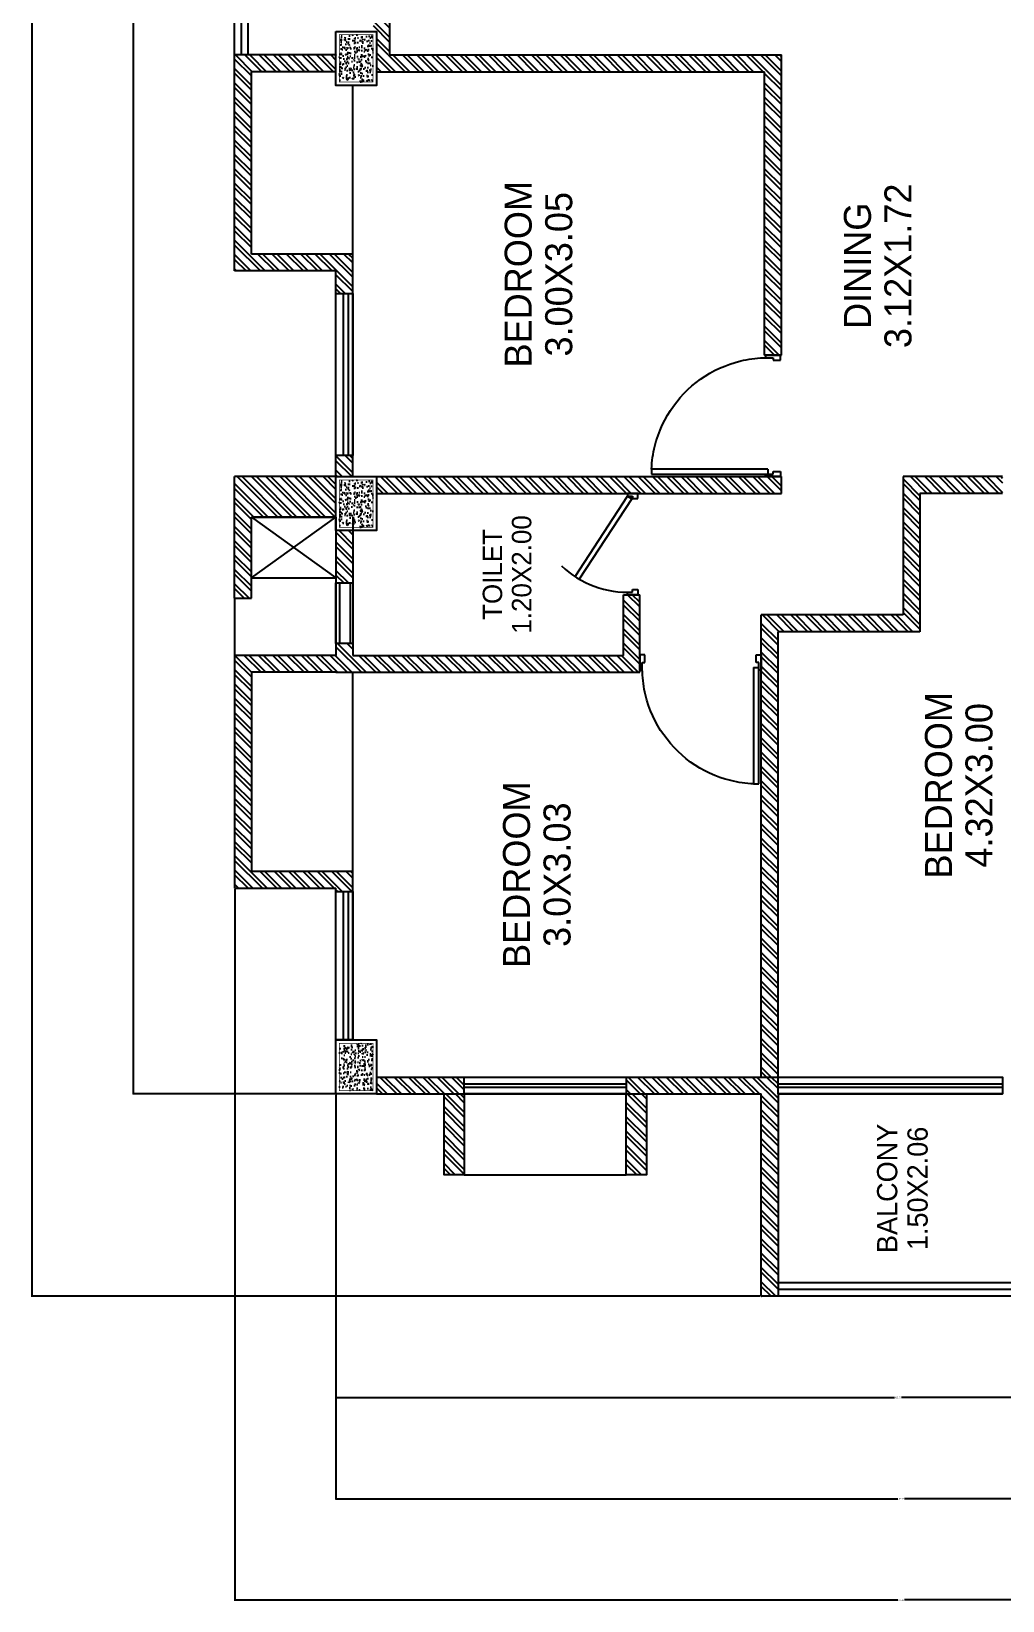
# Model space of a CAD drawing. Header units: inches. Extents: x 182687 to 187672, y -88924 to -84846.
# Drawn here: x 182741.4 to 183022.8, y -85819.1 to -85364 of the extents above; entities that cross this region are included whole.
import ezdxf
from ezdxf.enums import TextEntityAlignment as Align

# ---------------------------------------------------------------- set-up
doc = ezdxf.new("R2010")
doc.units = ezdxf.units.IN
doc.header["$MEASUREMENT"] = 0
doc.header["$PDMODE"] = 97
doc.linetypes.add('PROYECCION', pattern=[19.05, 12.7, -6.35])
doc.styles.add('DimText', font='arial.ttf')
doc.styles.add('HemBha', font='GOTHIC.TTF')
doc.dimstyles.new('RECORDED', dxfattribs={"dimtxt": 0.23, "dimasz": 0.2, "dimexe": 0.15, "dimexo": 0.3, "dimgap": 0.15, "dimtad": 0, "dimrnd": 0.005, "dimzin": 0, "dimdsep": 46, "dimtxsty": 'DimText', "dimblk1": 'ARCHTICK', "dimblk2": 'ARCHTICK', "dimsah": 1, "dimcen": 0.2, "dimdle": 0.1, "dimadec": 0, "dimazin": 0, "dimtfac": 1, "dimtofl": 0, "dimtmove": 0, "dimatfit": 3, "dimfxl": 300, "dimtolj": 1, "dimtzin": 0, "dimarcsym": 0})
pattern_1 = [(135, (181183.8516, -88790.0272), (-2.0752047, -2.0752047), []), (135, (181183.8516, -88788.6438), (-2.0752047, -2.0752047), [])]

# ---------------------------------------------------------------- blocks, each defined once
blk = doc.blocks.new('PUERTA-M-120')
at = {"color": 6}
for p, q in [((-0.075, 0.125), (-0.075, 1.275)), ((-0.075, 1.275), (-0.025, 1.275)), ((-0.025, 1.275), (-0.025, 0.125)), ((-1.2, 0), (-1.2, 0.15)), ((-1.2, 0.15), (-1.175, 0.15)), ((-1.15, 0), (-1.2, 0)), ((-1.175, 0.15), (-1.175, 0.075)), ((-1.175, 0.075), (-1.15, 0.075)), ((-1.15, 0.075), (-1.15, 0)), ((-0.075, 0.125), (-0.025, 0.125)), ((-0.025, 0.075), (-0.05, 0.075)), ((-0.05, 0.075), (-0.05, 0)), ((-0.05, 0), (0, 0)), ((0, 0.15), (-0.025, 0.15)), ((-0.025, 0.15), (-0.025, 0.075)), ((0, 0), (0, 0.15))]:
    blk.add_line(p, q, dxfattribs=at)
at = {"color": 6, "linetype": 'PROYECCION'}
blk.add_arc((-0.024, 0.125), 1.151, 92.5533, 180.6114, dxfattribs=at)
blk = doc.blocks.new('PUERTA-G-100')
at = {"color": 6}
for p, q in [((-0.848, 0.577), (-0.821, 0.618)), ((-0.052, 0.058), (-0.848, 0.577)), ((-0.821, 0.618), (-0.025, 0.1)), ((-1, 0), (-1, 0.1)), ((-1, 0.1), (-0.975, 0.1)), ((-0.95, 0), (-1, 0)), ((-0.975, 0.1), (-0.975, 0.05)), ((-0.975, 0.05), (-0.95, 0.05)), ((-0.95, 0.05), (-0.95, 0)), ((-0.025, 0.1), (-0.052, 0.058)), ((-0.025, 0.05), (-0.05, 0.05)), ((-0.05, 0.05), (-0.05, 0)), ((-0.05, 0), (0, 0)), ((0, 0.1), (-0.025, 0.1)), ((-0.025, 0.1), (-0.025, 0.05)), ((0, 0), (0, 0.1))]:
    blk.add_line(p, q, dxfattribs=at)
at = {"color": 6, "linetype": 'PROYECCION'}
blk.add_arc((-0.025, 0.1), 0.95, 136.5074, 183.0159, dxfattribs=at)
blk = doc.blocks.new('REVISED COL LAYOUT')
h = blk.add_hatch()
h.set_pattern_fill('AR-CONC', color=5, scale=10, angle=90, style=0)
h.set_pattern_definition([(140, (75218.45, -49165.96), (6.2752, 71.726), [7.5, -82.5]), (85, (75218.45, -49165.96), (-75.2192, -13.87513), [6, -66]), (190.4514, (75218.975, -49159.98), (-68.944, 57.8509), [6.374, -70.1142]), (136.1842, (75198.45, -49165.96), (16.5519, 106.7241), [11.25, -123.75]), (186.6356, (75199.83, -49157.07), (-97.4119, 93.4662), [9.561, -105.1714]), (81.1842, (75198.45, -49165.96), (-97.4119, 93.4662), [9, -99]), (111, (75203.45, -49155.96), (40.2619, 59.6907), [7.5, -82.5]), (56, (75203.45, -49155.96), (-72.515, 24.33153), [6, -66]), (161.4514, (75206.81, -49150.985), (-32.2531, 84.02224), [6.374, -70.1142]), (127.5, (75218.452, -49165.96), (-33.289385, 1.215986), [0, -65.2, 0, -67, 0, -66.25]), (97.5, (75218.45, -49165.96), (-39.44117, 26.30695), [0, -38.2, 0, -63.7, 0, -25.25]), (57.5, (75218.452, -49188.26), (2.25549, 53.38224), [0, -25, 0, -78, 0, -103.5]), (47.5, (75218.45, -49198.26), (-10.0105, 58.31862), [0, -32.5, 0, -51.8, 0, -73.5])])
h.paths.add_polyline_path([(79704, -42334), (79704, -42084), (80054, -42084), (80054, -42334)])
h = blk.add_hatch()
h.set_pattern_fill('AR-CONC', color=5, scale=10, angle=-90, style=0)
h.set_pattern_definition([(320, (88714.434, -35251.85), (-6.2752, -71.726), [7.5, -82.5]), (265, (88714.434, -35251.85), (75.2192, 13.87513), [6, -66]), (10.4514, (88713.91, -35257.825), (68.944, -57.8509), [6.374, -70.1142]), (316.1842, (88734.43, -35251.85), (-16.5519, -106.7241), [11.25, -123.75]), (6.6356, (88733.05, -35260.74), (97.4119, -93.4662), [9.561, -105.1714]), (261.1842, (88734.43, -35251.85), (97.4119, -93.4662), [9, -99]), (291, (88729.434, -35261.85), (-40.2619, -59.6907), [7.5, -82.5]), (236, (88729.434, -35261.85), (72.515, -24.33153), [6, -66]), (341.4514, (88726.08, -35266.82), (32.2531, -84.02224), [6.374, -70.1142]), (307.5, (88714.434, -35251.848), (33.289385, -1.215986), [0, -65.2, 0, -67, 0, -66.25]), (277.5, (88714.434, -35251.848), (39.44117, -26.30695), [0, -38.2, 0, -63.7, 0, -25.25]), (237.5, (88714.434, -35229.548), (-2.25549, -53.38224), [0, -25, 0, -78, 0, -103.5]), (227.5, (88714.434, -35219.55), (10.0105, -58.31862), [0, -32.5, 0, -51.8, 0, -73.5])])
h.paths.add_polyline_path([(84229, -42084), (84229, -42334), (83879, -42334), (83879, -42084)])
h = blk.add_hatch()
h.set_pattern_fill('AR-CONC', color=5, scale=10, angle=-90, style=0)
h.set_pattern_definition([(320, (92014.434, -35251.85), (-6.2752, -71.726), [7.5, -82.5]), (265, (92014.434, -35251.85), (75.2192, 13.87513), [6, -66]), (10.4514, (92013.91, -35257.825), (68.944, -57.8509), [6.374, -70.1142]), (316.1842, (92034.43, -35251.85), (-16.5519, -106.7241), [11.25, -123.75]), (6.6356, (92033.05, -35260.74), (97.4119, -93.4662), [9.561, -105.1714]), (261.1842, (92034.43, -35251.85), (97.4119, -93.4662), [9, -99]), (291, (92029.434, -35261.85), (-40.2619, -59.6907), [7.5, -82.5]), (236, (92029.434, -35261.85), (72.515, -24.33153), [6, -66]), (341.4514, (92026.08, -35266.82), (32.2531, -84.02224), [6.374, -70.1142]), (307.5, (92014.434, -35251.848), (33.289385, -1.215986), [0, -65.2, 0, -67, 0, -66.25]), (277.5, (92014.434, -35251.848), (39.44117, -26.30695), [0, -38.2, 0, -63.7, 0, -25.25]), (237.5, (92014.434, -35229.548), (-2.25549, -53.38224), [0, -25, 0, -78, 0, -103.5]), (227.5, (92014.434, -35219.55), (10.0105, -58.31862), [0, -32.5, 0, -51.8, 0, -73.5])])
h.paths.add_polyline_path([(87529, -42084), (87529, -42334), (87179, -42334), (87179, -42084)])
at = {"color": 5}
for points in [[(79679, -42359), (79679, -42059), (80079, -42059), (80079, -42359)], [(84254, -42059), (84254, -42359), (83854, -42359), (83854, -42059)], [(87554, -42059), (87554, -42359), (87154, -42359), (87154, -42059)]]:
    blk.add_lwpolyline(points, close=True, dxfattribs=at)
at = {"color": 5, "const_width": 5}
for points in [[(79704, -42334), (79704, -42084), (80054, -42084), (80054, -42334)], [(84229, -42084), (84229, -42334), (83879, -42334), (83879, -42084)], [(87529, -42084), (87529, -42334), (87179, -42334), (87179, -42084)]]:
    blk.add_lwpolyline(points, close=True, dxfattribs=at)
blk = doc.blocks.new('_ArchTick')
at = {"color": 0, "linetype": 'ByBlock', "const_width": 0.15}
blk.add_lwpolyline([(-0.5, -0.5), (0.5, 0.5)], dxfattribs=at)
blk = doc.blocks.new('*D35')
at = {"color": 0, "lineweight": -2, "transparency": 16777216}
for p, q in [((182829.33, -84910.68), (182770.79, -84910.68)), ((182770.94, -84910.58), (182770.94, -85290.44)), ((182770.94, -85672.26), (182770.94, -85292.4)), ((182829.33, -85672.16), (182770.79, -85672.16))]:
    blk.add_line(p, q, dxfattribs=at)
at = {"layer": 'Defpoints', "color": 0, "transparency": 16777216}
for p in [(182829.63, -84910.68), (182770.94, -85672.16), (182829.63, -85672.16)]:
    blk.add_point(p, dxfattribs=at)
at = {"color": 0, "lineweight": -2, "transparency": 16777216, "xscale": 0.2000000029802322, "yscale": 0.2000000029802322, "zscale": 0.2000000029802322}
for p, rotation in [((182770.94, -84910.68), 90), ((182770.94, -85672.16), 270)]:
    blk.add_blockref('_ArchTick', p, dxfattribs=dict(at, rotation=rotation))
at = {"color": 0, "transparency": 16777216, "insert": (182770.94, -85291.42), "char_height": 0.23, "attachment_point": 5, "rotation": 90, "style": 'DimText'}
blk.add_mtext('\\A1;{\\H1.7391x;761.48}', dxfattribs=at)
blk = doc.blocks.new('*D36')
at = {"color": 0, "lineweight": -2, "transparency": 16777216}
for p, q in [((182829.63, -85672.46), (182829.63, -85760.35)), ((183155.4, -85672.46), (183155.4, -85760.35)), ((182829.53, -85760.2), (182991.54, -85760.2)), ((183155.5, -85760.2), (182993.5, -85760.2))]:
    blk.add_line(p, q, dxfattribs=at)
at = {"layer": 'Defpoints', "color": 0, "transparency": 16777216}
for p in [(182829.63, -85672.16), (183155.4, -85672.16), (183155.4, -85760.2)]:
    blk.add_point(p, dxfattribs=at)
at = {"color": 0, "lineweight": -2, "transparency": 16777216, "xscale": 0.2000000029802322, "yscale": 0.2000000029802322, "zscale": 0.2000000029802322, "rotation": 180}
blk.add_blockref('_ArchTick', (182829.63, -85760.2), dxfattribs=at)
at = {"color": 0, "lineweight": -2, "transparency": 16777216, "xscale": 0.2000000029802322, "yscale": 0.2000000029802322, "zscale": 0.2000000029802322}
blk.add_blockref('_ArchTick', (183155.4, -85760.2), dxfattribs=at)
at = {"color": 0, "transparency": 16777216, "insert": (182992.52, -85760.2), "char_height": 0.23, "attachment_point": 5, "style": 'DimText'}
blk.add_mtext('\\A1;{\\H1.7391x;325.76}', dxfattribs=at)
blk = doc.blocks.new('*D37')
at = {"color": 0, "lineweight": -2, "transparency": 16777216}
for p, q in [((182799.99, -84910.68), (182741.44, -84910.68)), ((182741.59, -84910.58), (182741.59, -85287.38)), ((182741.59, -85730.95), (182741.59, -85289.34)), ((182952.6, -85730.85), (182741.44, -85730.85))]:
    blk.add_line(p, q, dxfattribs=at)
at = {"layer": 'Defpoints', "color": 0, "transparency": 16777216}
for p in [(182800.29, -84910.68), (182741.59, -85730.85), (182952.9, -85730.85)]:
    blk.add_point(p, dxfattribs=at)
at = {"color": 0, "lineweight": -2, "transparency": 16777216, "xscale": 0.2000000029802322, "yscale": 0.2000000029802322, "zscale": 0.2000000029802322}
for p, rotation in [((182741.59, -84910.68), 90), ((182741.59, -85730.85), 270)]:
    blk.add_blockref('_ArchTick', p, dxfattribs=dict(at, rotation=rotation))
at = {"color": 0, "transparency": 16777216, "insert": (182741.59, -85288.36), "char_height": 0.23, "attachment_point": 5, "rotation": 90, "style": 'DimText'}
blk.add_mtext('\\A1;{\\H1.7391x;820.18}', dxfattribs=at)
blk = doc.blocks.new('*D39')
at = {"color": 0, "lineweight": -2, "transparency": 16777216}
for p, q in [((182829.63, -85701.8), (182829.63, -85789.7)), ((183202.35, -85701.8), (183202.35, -85789.7)), ((182829.53, -85789.55), (182992.5, -85789.55)), ((183202.45, -85789.55), (182994.46, -85789.55))]:
    blk.add_line(p, q, dxfattribs=at)
at = {"layer": 'Defpoints', "color": 0, "transparency": 16777216}
for p in [(182829.63, -85701.5), (183202.35, -85701.5), (183202.35, -85789.55)]:
    blk.add_point(p, dxfattribs=at)
at = {"color": 0, "lineweight": -2, "transparency": 16777216, "xscale": 0.2000000029802322, "yscale": 0.2000000029802322, "zscale": 0.2000000029802322, "rotation": 180}
blk.add_blockref('_ArchTick', (182829.63, -85789.55), dxfattribs=at)
at = {"color": 0, "lineweight": -2, "transparency": 16777216, "xscale": 0.2000000029802322, "yscale": 0.2000000029802322, "zscale": 0.2000000029802322}
blk.add_blockref('_ArchTick', (183202.35, -85789.55), dxfattribs=at)
at = {"color": 0, "transparency": 16777216, "insert": (182993.48, -85789.55), "char_height": 0.23, "attachment_point": 5, "style": 'DimText'}
blk.add_mtext('\\A1;{\\H1.7391x;372.72}', dxfattribs=at)
blk = doc.blocks.new('*D40')
at = {"color": 0, "lineweight": -2, "transparency": 16777216}
for p, q in [((182800.29, -85612.78), (182800.29, -85819.04)), ((183231.7, -85701.8), (183231.7, -85819.04)), ((182800.19, -85818.89), (182992.49, -85818.89)), ((183231.8, -85818.89), (182994.46, -85818.89))]:
    blk.add_line(p, q, dxfattribs=at)
at = {"layer": 'Defpoints', "color": 0, "transparency": 16777216}
for p in [(182800.29, -85612.48), (183231.7, -85701.5), (183231.7, -85818.89)]:
    blk.add_point(p, dxfattribs=at)
at = {"color": 0, "lineweight": -2, "transparency": 16777216, "xscale": 0.2000000029802322, "yscale": 0.2000000029802322, "zscale": 0.2000000029802322, "rotation": 180}
blk.add_blockref('_ArchTick', (182800.29, -85818.89), dxfattribs=at)
at = {"color": 0, "lineweight": -2, "transparency": 16777216, "xscale": 0.2000000029802322, "yscale": 0.2000000029802322, "zscale": 0.2000000029802322}
blk.add_blockref('_ArchTick', (183231.7, -85818.89), dxfattribs=at)
at = {"color": 0, "transparency": 16777216, "insert": (182993.48, -85818.89), "char_height": 0.23, "attachment_point": 5, "style": 'DimText'}
blk.add_mtext('\\A1;{\\H1.7391x;431.42}', dxfattribs=at)

msp = doc.modelspace()

# ---------------------------------------------------------------- hatches: boundary and pattern name
h = msp.add_hatch()
h.set_pattern_fill('ANSI32', color=256, scale=7.826087, angle=90)
h.set_pattern_definition(pattern_1)
h.paths.add_polyline_path([(182800.287, -85260.288), (182800.287, -85265.179), (182829.635, -85265.179), (182829.635, -85260.288)])
h.paths.add_polyline_path([(182834.526, -85260.288), (182829.635, -85260.288), (182829.635, -85265.179), (182840.396, -85265.179), (182840.396, -85279.379), (182845.287, -85279.379), (182845.287, -85265.179), (182873.656, -85265.179), (182873.656, -85260.288)])
h.paths.add_polyline_path([(182840.396, -85349.804), (182840.396, -85364.003), (182841.374, -85364.003), (182841.374, -85370.832), (182845.287, -85370.851), (182845.287, -85349.804)])
h.paths.add_polyline_path([(182800.287, -85183.006), (182800.287, -85224.093), (182805.178, -85224.093), (182805.178, -85194.745), (182829.635, -85194.745), (182829.635, -85183.006)])
h.paths.add_polyline_path([(182829.635, -85194.745), (182829.635, -85213.341), (182834.526, -85213.341), (182834.526, -85194.745)])
h.paths.add_polyline_path([(182829.635, -85162.457), (182829.635, -85183.006), (182834.526, -85183.006), (182834.526, -85162.457)])
h.paths.add_polyline_path([(182829.635, -85094.962), (182829.635, -85115.51), (182834.526, -85115.51), (182834.526, -85094.962)])
h.paths.add_polyline_path([(182805.178, -85083.223), (182805.178, -85053.875), (182800.287, -85053.875), (182800.287, -85094.962), (182829.635, -85094.962), (182829.635, -85083.223)])
h.paths.add_polyline_path([(182845.287, -85090.071), (182845.287, -85094.962), (182963.656, -85094.962), (182963.656, -85090.071)])
h.paths.add_polyline_path([(182845.287, -85183.006), (182845.287, -85187.897), (182908.874, -85187.897), (182908.874, -85183.006)])
h.paths.add_polyline_path([(182908.874, -85253.44), (182908.874, -85265.179), (182913.765, -85265.179), (182913.765, -85253.44)])
h.paths.add_polyline_path([(182963.656, -85090.071), (182963.656, -85094.962), (182981.754, -85094.962), (182981.754, -85090.071)])
h.paths.add_polyline_path([(182829.635, -85056.725), (182829.635, -85083.223), (182834.526, -85083.223), (182834.526, -85056.725)])
h.paths.add_polyline_path([(182794.417, -84980.506), (182794.417, -84985.397), (182829.635, -84985.397), (182829.635, -84980.506)])
h.paths.add_polyline_path([(182794.417, -84910.677), (182794.417, -84915.569), (182829.635, -84915.569), (182829.635, -84910.677)])
h.paths.add_polyline_path([(182905.939, -84875.46), (182905.939, -84910.677), (182910.83, -84910.677), (182910.83, -84880.351), (182963.656, -84880.351), (182963.656, -84910.677), (182968.548, -84910.677), (182968.548, -84875.46)])
h.paths.add_polyline_path([(182899.087, -84910.677), (182899.087, -84915.569), (182910.83, -84915.569), (182910.83, -84910.677)])
h.paths.add_polyline_path([(182845.287, -84910.677), (182845.287, -84915.569), (182852.139, -84915.569), (182852.139, -84910.677)])
h.paths.add_polyline_path([(182829.635, -85018.467), (182829.635, -85032.353), (182829.635, -85039.125), (182834.526, -85039.125), (182834.526, -85037.245), (182928.439, -85037.245), (182928.439, -85032.353), (182834.526, -85032.353), (182834.526, -85018.467)])
h.paths.add_polyline_path([(182829.635, -84922.416), (182829.635, -84936.303), (182834.526, -84936.303), (182834.526, -84922.416)])
h.paths.add_polyline_path([(182963.656, -84922.416), (182963.656, -85032.353), (182963.656, -85037.245), (182968.548, -85037.245), (182968.548, -84922.416)])
h.paths.add_polyline_path([(182916.7, -85037.245), (182916.702, -85048.984), (182916.7, -85060.723), (182921.591, -85060.723), (182921.591, -85037.245)])
h.paths.add_polyline_path([(183078.113, -84910.677), (183078.113, -85016.721), (183083.004, -85016.721), (183083.004, -84915.569), (183120.178, -84915.569), (183120.178, -84910.677)])
h.paths.add_polyline_path([(183057.57, -84875.46), (183057.57, -84910.677), (183063.439, -84910.677), (183063.439, -84875.46)])
h.paths.add_polyline_path([(183046.315, -84910.677), (183046.315, -84915.569), (183078.113, -84915.569), (183078.113, -84910.677)])
h.paths.add_polyline_path([(182979.309, -84910.677), (182979.309, -84915.569), (182987.628, -84915.569), (182987.628, -84910.677)])
h = msp.add_hatch()
h.set_pattern_fill('ANSI32', color=256, scale=7.826087, angle=90)
h.set_pattern_definition(pattern_1)
h.paths.add_polyline_path([(182952.896, -85533.243), (182952.896, -85667.264), (182957.787, -85667.264), (182957.787, -85538.134), (182998.874, -85538.134), (182998.874, -85498.025), (183022.841, -85498.025), (183022.841, -85493.134), (182993.983, -85493.134), (182993.983, -85533.243)])
h.paths.add_polyline_path([(183074.2, -85493.134), (183074.2, -85620.308), (183079.091, -85620.308), (183150.504, -85620.308), (183150.504, -85663.156), (183155.396, -85663.156), (183155.396, -85615.416), (183079.091, -85615.416), (183079.091, -85498.025), (183079.091, -85493.134)])
h.paths.add_polyline_path([(183033.602, -85672.156), (183033.602, -85701.503), (183079.091, -85701.503), (183079.091, -85672.156), (183074.2, -85672.156), (183074.2, -85696.612), (183038.493, -85696.612), (183038.493, -85672.156)])
h.paths.add_polyline_path([(183139.743, -85672.156), (183139.743, -85696.612), (183110.396, -85696.612), (183110.396, -85701.503), (183139.743, -85701.503), (183151.483, -85701.503), (183155.396, -85701.503), (183155.396, -85672.156)])
h.paths.add_polyline_path([(183202.352, -85615.416), (183202.352, -85620.308), (183231.7, -85620.308), (183231.7, -85615.416)])
h.paths.add_polyline_path([(183197.461, -85606.607), (183197.461, -85615.416), (183197.461, -85620.308), (183202.352, -85620.308), (183202.352, -85606.607)])
h.paths.add_polyline_path([(183197.461, -85550.851), (183197.461, -85559.66), (183202.352, -85559.66), (183202.352, -85555.743), (183202.352, -85550.851)])
h.paths.add_polyline_path([(183202.352, -85550.851), (183202.352, -85555.743), (183231.7, -85555.743), (183231.7, -85499.003), (183231.7, -85463.786), (183226.809, -85463.786), (183226.809, -85493.134), (183202.352, -85493.134), (183202.352, -85498.025), (183226.809, -85498.025), (183226.809, -85550.851)])
h.paths.add_polyline_path([(183155.396, -85493.134), (183155.396, -85498.025), (183197.461, -85498.025), (183202.352, -85498.025), (183202.352, -85493.134), (183202.352, -85471.194), (183197.461, -85471.194), (183197.461, -85493.134)])
h.paths.add_polyline_path([(183101.591, -85441.286), (183096.7, -85441.286), (183096.7, -85446.177), (183197.461, -85446.177), (183197.461, -85453.595), (183202.352, -85453.595), (183202.352, -85441.286)])
h.paths.add_polyline_path([(183197.461, -85430.036), (183197.461, -85441.286), (183202.352, -85441.286), (183202.352, -85430.036)])
h.paths.add_polyline_path([(183155.396, -85365.96), (183155.396, -85370.851), (183197.461, -85370.851), (183197.461, -85383.089), (183202.352, -85383.089), (183202.352, -85365.96)])
h.paths.add_polyline_path([(183096.7, -85365.96), (183096.7, -85406.069), (183101.591, -85406.069), (183101.591, -85370.851), (183126.048, -85370.851), (183126.048, -85365.96)])
h.paths.add_polyline_path([(183116.265, -85475.525), (183116.265, -85493.134), (183116.265, -85498.025), (183126.048, -85498.025), (183126.048, -85493.134), (183121.156, -85493.134), (183121.156, -85475.525)])
h.paths.add_polyline_path([(183155.396, -85615.416), (183155.396, -85620.308), (183168.113, -85620.308), (183168.113, -85615.416)])
h = msp.add_hatch()
h.set_pattern_fill('ANSI32', color=256, scale=7.826087, angle=90)
h.set_pattern_definition(pattern_1)
h.paths.add_polyline_path([(182800.287, -85544.982), (182800.287, -85612.482), (182829.635, -85612.482), (182829.635, -85607.59), (182805.178, -85607.59), (182805.178, -85549.873), (182829.635, -85549.873), (182829.635, -85544.982)])
h.paths.add_polyline_path([(182829.635, -85541.57), (182829.635, -85544.982), (182829.635, -85549.873), (182917.678, -85549.873), (182917.678, -85527.373), (182912.983, -85527.373), (182912.983, -85544.983), (182901.243, -85544.981), (182871.622, -85544.981), (182871.622, -85544.982), (182884.873, -85544.982), (182884.873, -85544.98), (182871.622, -85544.983), (182834.526, -85544.982), (182834.526, -85541.57)])
h.paths.add_polyline_path([(182829.635, -85508.786), (182829.635, -85523.971), (182834.526, -85523.971), (182834.526, -85508.786)])
h.paths.add_polyline_path([(182800.287, -85493.134), (182800.287, -85528.351), (182805.178, -85528.351), (182805.178, -85504.873), (182829.635, -85504.873), (182829.635, -85493.134)])
h.paths.add_polyline_path([(182829.635, -85607.59), (182829.635, -85613.469), (182834.526, -85613.469), (182834.526, -85607.59)])
h.paths.add_polyline_path([(182841.374, -85493.134), (182841.374, -85498.025), (182958.765, -85498.025), (182958.765, -85493.134), (182953.874, -85493.134)])
h.paths.add_polyline_path([(182829.635, -85487.003), (182829.635, -85493.134), (182834.526, -85493.134), (182834.526, -85487.003)])
h.paths.add_polyline_path([(182829.635, -85428.569), (182829.635, -85440.056), (182834.526, -85440.056), (182834.526, -85428.569)])
h.paths.add_polyline_path([(182805.178, -85428.569), (182805.178, -85375.743), (182829.635, -85375.743), (182829.635, -85370.851), (182800.287, -85370.851), (182800.287, -85375.743), (182800.287, -85433.46), (182829.635, -85433.46), (182829.635, -85428.569)])
h.paths.add_polyline_path([(182841.374, -85370.851), (182841.374, -85375.743), (182953.874, -85375.743), (182953.874, -85445.199), (182953.874, -85457.916), (182958.765, -85457.916), (182958.765, -85450.09), (182958.765, -85370.851)])
h.paths.add_polyline_path([(182841.374, -85667.264), (182841.374, -85672.156), (182866.828, -85672.143), (182866.828, -85667.277)])
h.paths.add_polyline_path([(182913.765, -85667.264), (182913.765, -85672.156), (182952.896, -85672.156), (182952.896, -85730.851), (182957.787, -85730.851), (182957.787, -85667.264)])
h = msp.add_hatch()
h.set_pattern_fill('ANSI32', color=256, scale=7.826087, angle=90)
h.set_pattern_definition([(135, (184076.6587, -87382.5936), (-2.0752047, -2.0752047), []), (135, (184076.6587, -87381.21), (-2.0752047, -2.0752047), [])])
h.paths.add_polyline_path([(182860.959, -85672.156), (182860.959, -85695.634), (182866.828, -85695.634), (182866.828, -85672.156)])
h.paths.add_polyline_path([(182913.765, -85672.156), (182913.765, -85695.634), (182919.635, -85695.634), (182919.635, -85672.156)])

# ---------------------------------------------------------------- linework, layer by layer
for p, q in [((182800.287, -85370.851), (182800.287, -85265.179)), ((182802.243, -85370.851), (182802.243, -85265.179)), ((182804.2, -85370.851), (182804.2, -85265.179)), ((182845.287, -85370.851), (182845.287, -85265.179)), ((182829.635, -85370.851), (182800.287, -85370.851)), ((182800.287, -85375.743), (182800.287, -85370.851)), ((182845.287, -85370.851), (182958.765, -85370.851)), ((182958.765, -85450.09), (182958.765, -85370.851)), ((182800.287, -85433.46), (182800.287, -85375.743)), ((182805.178, -85428.569), (182805.178, -85375.743)), ((182829.635, -85375.743), (182805.178, -85375.743)), ((182834.526, -85428.569), (182834.526, -85379.656)), ((182841.374, -85375.743), (182953.874, -85375.743)), ((182953.874, -85445.199), (182953.874, -85375.743)), ((182834.526, -85428.569), (182805.178, -85428.569)), ((182834.526, -85493.134), (182834.526, -85428.569)), ((182829.635, -85433.46), (182800.287, -85433.46)), ((182829.635, -85493.134), (182829.635, -85433.46)), ((182953.874, -85457.916), (182953.874, -85445.199)), ((182958.765, -85457.916), (182958.765, -85450.09)), ((182953.874, -85457.916), (182958.765, -85457.916)), ((182800.287, -85528.351), (182800.287, -85493.134)), ((182829.635, -85493.134), (182800.287, -85493.134)), ((182841.374, -85493.134), (182953.874, -85493.134)), ((182953.874, -85493.134), (182958.765, -85493.134)), ((182958.765, -85498.025), (182958.765, -85493.134)), ((182993.983, -85493.134), (182993.983, -85533.243)), ((183022.841, -85493.134), (182993.983, -85493.134)), ((182841.374, -85498.025), (182958.765, -85498.025)), ((182998.874, -85498.025), (182998.874, -85538.134)), ((183022.841, -85498.025), (182998.874, -85498.025)), ((182829.635, -85504.873), (182805.178, -85504.873)), ((182805.178, -85528.351), (182805.178, -85504.873)), ((182805.178, -85504.873), (182829.635, -85504.873)), ((182805.178, -85504.873), (182829.635, -85522.482)), ((182805.178, -85522.482), (182829.635, -85504.873)), ((182829.635, -85504.873), (182829.635, -85544.982)), ((182834.526, -85504.873), (182834.526, -85544.982)), ((182805.178, -85522.482), (182829.635, -85522.482)), ((182800.287, -85528.351), (182805.178, -85528.351)), ((182800.287, -85528.351), (182800.287, -85544.982)), ((182912.983, -85544.982), (182912.983, -85527.373)), ((182912.983, -85527.373), (182917.678, -85527.373)), ((182917.678, -85549.873), (182917.678, -85527.373)), ((182952.896, -85667.264), (182952.896, -85533.243)), ((182993.983, -85533.243), (182952.896, -85533.243)), ((182957.787, -85667.264), (182957.787, -85538.134)), ((182998.874, -85538.134), (182957.787, -85538.134)), ((182829.635, -85544.982), (182800.287, -85544.982)), ((182800.287, -85544.982), (182800.287, -85612.482)), ((182834.526, -85544.982), (182912.983, -85544.982)), ((182829.635, -85549.873), (182805.178, -85549.873)), ((182805.178, -85549.873), (182805.178, -85607.59)), ((182829.635, -85549.873), (182917.678, -85549.873)), ((182834.526, -85607.59), (182834.526, -85549.873)), ((182805.178, -85607.59), (182834.526, -85607.59)), ((182834.526, -85656.503), (182834.526, -85607.59)), ((182800.287, -85612.482), (182829.635, -85612.482)), ((182829.635, -85656.503), (182829.635, -85612.482)), ((182841.374, -85667.264), (183022.841, -85667.264)), ((182841.374, -85672.156), (182952.896, -85672.156)), ((182866.828, -85672.156), (182913.765, -85672.156)), ((182952.896, -85730.851), (182952.896, -85672.156)), ((182957.787, -85672.156), (183022.841, -85672.156)), ((182957.787, -85672.156), (182957.787, -85730.851)), ((182866.828, -85695.634), (182913.765, -85695.634)), ((183034.58, -85726.938), (182957.787, -85726.938)), ((183036.537, -85728.895), (182957.787, -85728.895)), ((183038.493, -85730.851), (182952.896, -85730.851))]:
    msp.add_line(p, q)
for points in [[(182829.635, -85487.003), (182829.635, -85440.056), (182834.526, -85440.056), (182834.526, -85487.003)], [(182831.806, -85487.003), (182831.806, -85440.056), (182833.156, -85440.056), (182833.156, -85487.003)], [(182829.635, -85541.57), (182829.635, -85523.971), (182834.526, -85523.971), (182834.526, -85541.57)], [(182830.788, -85541.57), (182830.788, -85523.971), (182833.779, -85523.971), (182833.779, -85541.57)], [(182829.635, -85656.503), (182829.635, -85613.469), (182834.526, -85613.469), (182834.526, -85656.503)], [(182831.806, -85656.503), (182831.806, -85613.469), (182833.156, -85613.469), (182833.156, -85656.503)], [(182866.828, -85672.156), (182866.828, -85667.264), (182913.765, -85667.264), (182913.765, -85672.156)], [(182866.828, -85670.249), (182866.828, -85669.221), (182913.765, -85669.221), (182913.765, -85670.249)], [(182957.787, -85672.156), (182957.787, -85667.264), (183022.841, -85667.264), (183022.841, -85672.156)], [(182957.787, -85670.249), (182957.787, -85669.221), (183022.841, -85669.221), (183022.841, -85670.249)]]:
    msp.add_lwpolyline(points, close=True)
for points in [[(182866.828, -85672.156), (182866.828, -85695.634), (182860.959, -85695.634), (182860.959, -85672.156)], [(182919.635, -85672.156), (182919.635, -85695.634), (182913.765, -85695.634), (182913.765, -85672.156)]]:
    msp.add_lwpolyline(points)

# ---------------------------------------------------------------- block references
for name, p, xscale, yscale, zscale, rotation in [('REVISED COL LAYOUT', (181183.852, -88790.027), 0.03913043478082616, 0.03913043478082616, 0.03913043478082616, 90), ('PUERTA-M-120', (182958.521, -85493.134), -29.34782608561956, 29.34782608561956, 29.34782608561956, 90), ('PUERTA-G-100', (182917.095, -85498.025), 29.34782608561951, 29.34782608561951, 29.34782608561951, 90), ('PUERTA-M-120', (182952.896, -85544.833), -29.34782608561956, 29.34782608561956, 29.34782608561956, 180)]:
    msp.add_blockref(name, p, dxfattribs=dict(xscale=xscale, yscale=yscale, zscale=zscale, rotation=rotation))

# ---------------------------------------------------------------- texts
at = {"style": 'HemBha'}
for s, height, p in [('BEDROOM', 7.8261, (182886.374, -85434.438)), ('3.00X3.05', 7.8261, (182898.113, -85434.438)), ('3.12X1.72', 7.8261, (182996.428, -85431.993)), ('DINING', 7.8261, (182984.689, -85431.993)), ('1.20X2.00', 5.6348, (182886.262, -85521.495)), ('TOILET', 5.6348, (182877.81, -85521.495)), ('BEDROOM', 7.8261, (183008.167, -85582.645)), ('4.32X3.00', 7.8261, (183019.906, -85582.645)), ('BEDROOM', 7.8261, (182885.885, -85608.569)), ('3.0X3.03', 7.8261, (182897.624, -85608.569)), ('BALCONY', 5.8696, (182992.323, -85699.547)), ('1.50X2.06', 5.8696, (183001.127, -85699.547))]:
    msp.add_text(s, height=height, rotation=90, dxfattribs=at).set_placement(p, align=Align.CENTER)

# ---------------------------------------------------------------- dimensions: what is measured, and where the dimension line sits
for base, p1, p2, angle, picture, middle in [((182741.591, -85730.851), (182800.287, -84910.677), (182952.896, -85730.851), 90, '*D37', (182741.591, -85288.358)), ((183231.7, -85818.895), (182800.287, -85612.482), (183231.7, -85701.503), 180, '*D40', (182993.478, -85818.895)), ((183202.352, -85789.547), (182829.635, -85701.503), (183202.352, -85701.503), 180, '*D39', (182993.478, -85789.547))]:
    dim = msp.add_linear_dim(base=base, p1=p1, p2=p2, angle=angle, text='{\\H1.7391x;<>}', dimstyle='RECORDED')
    dim.commit()
    dim.dimension.update_dxf_attribs({"geometry": picture, "text_midpoint": middle, "dimtype": 160})
for base, p1, p2, angle, picture, middle in [((182770.939, -85672.156), (182829.635, -84910.677), (182829.635, -85672.156), 90, '*D35', (182770.939, -85291.416)), ((183155.396, -85760.199), (182829.635, -85672.156), (183155.396, -85672.156), 180, '*D36', (182992.515, -85760.199))]:
    dim = msp.add_linear_dim(base=base, p1=p1, p2=p2, angle=angle, text='{\\H1.7391x;<>}', dimstyle='RECORDED')
    dim.commit()
    dim.dimension.update_dxf_attribs({"geometry": picture, "text_midpoint": middle})

doc.saveas('drawing.dxf')
